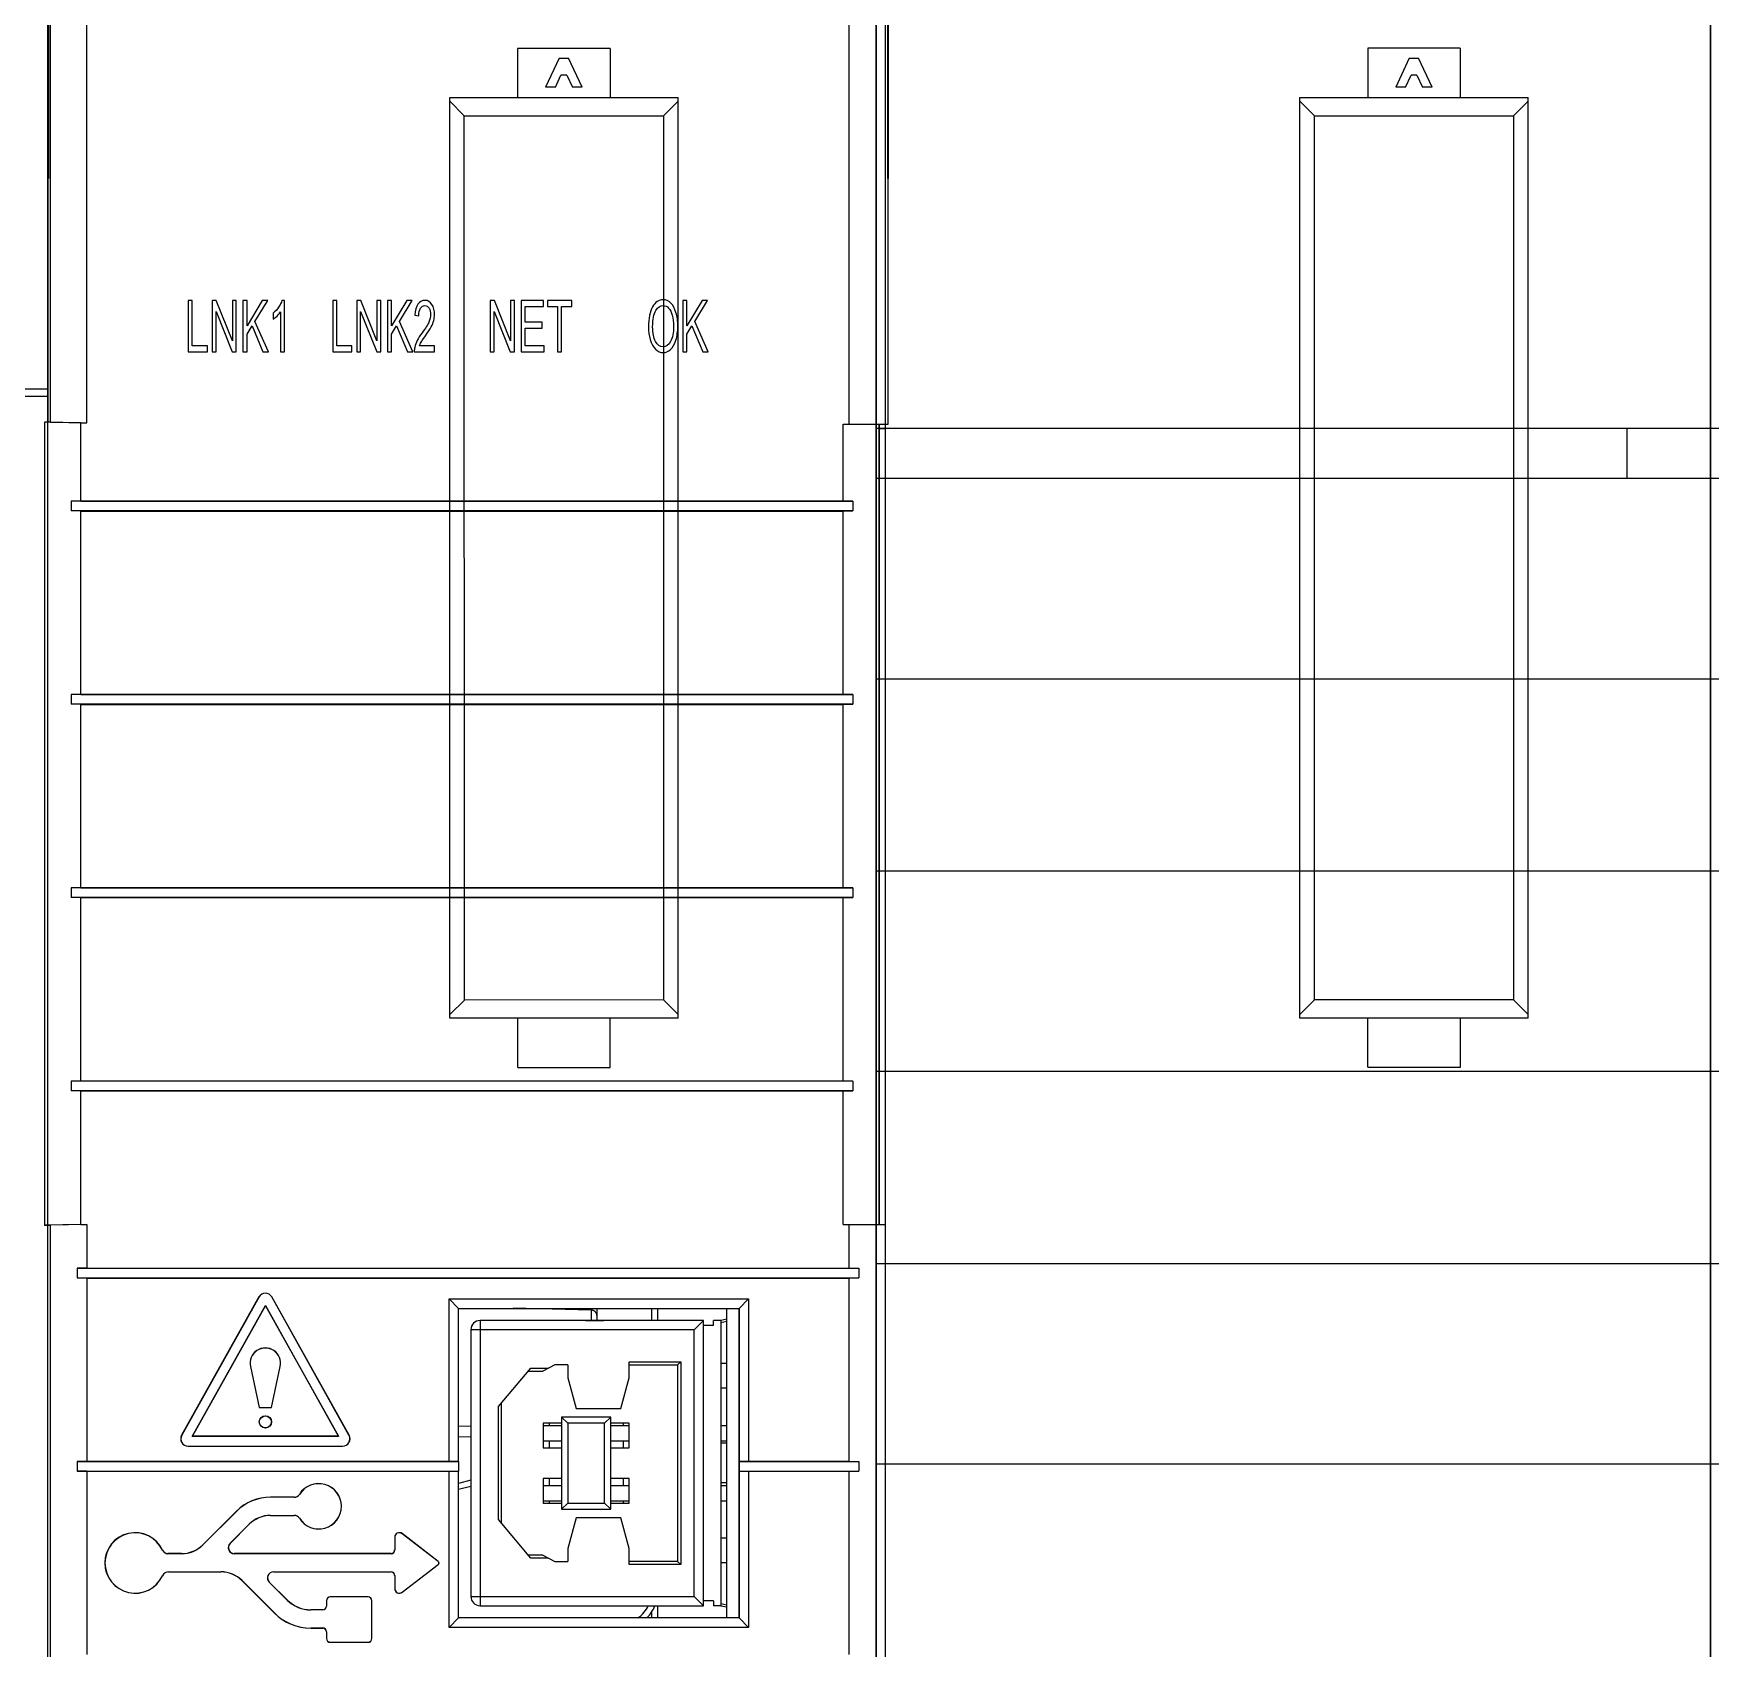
# Model space of a CAD drawing. Header units: millimetres. Extents: x 30557 to 235556, y -116603 to -73383.
# Drawn here: x 123820.8 to 123903.9, y -75158.1 to -75078.2 of the extents above; entities that cross this region are included whole.
import ezdxf

# ---------------------------------------------------------------- set-up
doc = ezdxf.new("R2010")
doc.units = ezdxf.units.MM

# ---------------------------------------------------------------- blocks, each defined once
blk = doc.blocks.new('1756-EN2TR-Z')
at = {"color": 7, "linetype": 'Continuous'}
for p, q in [((-0.115, 142.436), (-0.115, 110.511)), ((0, 110.503), (0, 142.321)), ((34.455, 0), (34.455, 142.321)), ((34.57, 110.424), (34.57, 142.436)), ((1.495, 110.477), (1.495, 140.826)), ((32.96, 110.424), (32.96, 140.826)), ((-0.104, 120.565), (-0.104, 130.585)), ((-0.09, 130.585), (-0.09, 120.565)), ((34.545, 120.565), (34.545, 130.585)), ((34.559, 130.585), (34.559, 120.565)), ((-0.09, 120.565), (-0.104, 120.565)), ((34.559, 120.565), (34.545, 120.565)), ((5.679, 115.524), (5.679, 113.415)), ((5.846, 115.524), (5.679, 115.524)), ((5.846, 113.663), (5.846, 115.524)), ((6.667, 115.524), (6.667, 113.415)), ((6.839, 115.524), (6.667, 115.524)), ((6.828, 113.415), (6.828, 115.072)), ((6.828, 115.072), (7.493, 113.415)), ((7.504, 113.868), (6.839, 115.524)), ((7.504, 115.524), (7.504, 113.868)), ((7.665, 115.524), (7.504, 115.524)), ((7.665, 113.415), (7.665, 115.524)), ((7.939, 115.524), (7.939, 113.415)), ((8.107, 115.524), (7.939, 115.524)), ((8.736, 115.524), (8.107, 114.478)), ((8.107, 114.478), (8.107, 115.524)), ((8.432, 114.669), (8.963, 115.524)), ((8.963, 115.524), (8.736, 115.524)), ((9.182, 115.003), (9.182, 114.753)), ((9.493, 115.065), (9.493, 113.415)), ((9.648, 115.533), (9.548, 115.533)), ((9.648, 113.415), (9.648, 115.533)), ((11.643, 115.524), (11.643, 113.415)), ((11.811, 115.524), (11.643, 115.524)), ((11.811, 113.663), (11.811, 115.524)), ((12.632, 115.524), (12.632, 113.415)), ((12.804, 115.524), (12.632, 115.524)), ((12.793, 113.415), (12.793, 115.072)), ((12.793, 115.072), (13.458, 113.415)), ((13.469, 113.868), (12.804, 115.524)), ((13.469, 115.524), (13.469, 113.868)), ((13.629, 115.524), (13.469, 115.524)), ((13.629, 113.415), (13.629, 115.524)), ((13.904, 115.524), (13.904, 113.415)), ((14.072, 115.524), (13.904, 115.524)), ((14.7, 115.524), (14.072, 114.478)), ((14.072, 114.478), (14.072, 115.524)), ((14.396, 114.669), (14.927, 115.524)), ((14.927, 115.524), (14.7, 115.524)), ((15.037, 114.923), (15.197, 114.895)), ((18.141, 115.524), (18.141, 113.415)), ((18.313, 115.524), (18.141, 115.524)), ((18.301, 113.415), (18.301, 115.072)), ((18.301, 115.072), (18.966, 113.415)), ((18.978, 113.868), (18.313, 115.524)), ((18.978, 115.524), (18.978, 113.868)), ((19.138, 115.524), (18.978, 115.524)), ((19.138, 113.415), (19.138, 115.524)), ((19.423, 115.524), (19.423, 113.415)), ((20.338, 115.524), (19.423, 115.524)), ((19.591, 114.629), (19.591, 115.275)), ((19.591, 115.275), (20.338, 115.275)), ((20.338, 115.275), (20.338, 115.524)), ((20.504, 115.524), (20.504, 115.275)), ((21.508, 115.524), (20.504, 115.524)), ((20.504, 115.275), (20.921, 115.275)), ((20.921, 115.275), (20.921, 113.415)), ((21.089, 113.415), (21.089, 115.275)), ((21.089, 115.275), (21.508, 115.275)), ((21.508, 115.275), (21.508, 115.524)), ((26.091, 115.524), (26.091, 113.415)), ((26.259, 115.524), (26.091, 115.524)), ((26.887, 115.524), (26.259, 114.478)), ((26.259, 114.478), (26.259, 115.524)), ((26.583, 114.669), (27.114, 115.524)), ((27.114, 115.524), (26.887, 115.524)), ((8.107, 114.146), (8.314, 114.482)), ((8.314, 114.482), (8.765, 113.415)), ((8.986, 113.415), (8.432, 114.669)), ((14.072, 114.146), (14.279, 114.482)), ((14.279, 114.482), (14.73, 113.415)), ((14.951, 113.415), (14.396, 114.669)), ((20.291, 114.629), (19.591, 114.629)), ((19.591, 113.663), (19.591, 114.382)), ((19.591, 114.382), (20.291, 114.382)), ((20.291, 114.382), (20.291, 114.629)), ((26.259, 114.146), (26.466, 114.482)), ((26.466, 114.482), (26.917, 113.415)), ((27.138, 113.415), (26.583, 114.669)), ((6.47, 113.663), (5.846, 113.663)), ((6.47, 113.415), (6.47, 113.663)), ((8.107, 113.415), (8.107, 114.146)), ((12.434, 113.663), (11.811, 113.663)), ((12.434, 113.415), (12.434, 113.663)), ((14.072, 113.415), (14.072, 114.146)), ((15.844, 113.663), (15.223, 113.663)), ((15.844, 113.415), (15.844, 113.663)), ((20.368, 113.663), (19.591, 113.663)), ((20.368, 113.415), (20.368, 113.663)), ((26.259, 113.415), (26.259, 114.146)), ((5.679, 113.415), (6.47, 113.415)), ((6.667, 113.415), (6.828, 113.415)), ((7.493, 113.415), (7.665, 113.415)), ((7.939, 113.415), (8.107, 113.415)), ((8.765, 113.415), (8.986, 113.415)), ((9.493, 113.415), (9.648, 113.415)), ((11.643, 113.415), (12.434, 113.415)), ((12.632, 113.415), (12.793, 113.415)), ((13.458, 113.415), (13.629, 113.415)), ((13.904, 113.415), (14.072, 113.415)), ((14.73, 113.415), (14.951, 113.415)), ((15.008, 113.415), (15.844, 113.415)), ((18.141, 113.415), (18.301, 113.415)), ((18.966, 113.415), (19.138, 113.415)), ((19.423, 113.415), (20.368, 113.415)), ((20.921, 113.415), (21.089, 113.415)), ((26.091, 113.415), (26.259, 113.415)), ((26.917, 113.415), (27.138, 113.415)), ((-0.249, 110.511), (-0.249, 77.368)), ((-0.249, 110.511), (-0.24, 110.503)), ((-0.002, 110.511), (-0.249, 110.511)), ((-0.24, 77.377), (-0.24, 110.503)), ((1.246, 110.477), (-0.24, 110.503)), ((-0.002, 110.511), (0, 110.503)), ((0, 110.503), (1.495, 110.477)), ((1.246, 107.251), (1.246, 110.477)), ((1.246, 110.477), (1.495, 110.477)), ((32.71, 107.251), (32.71, 110.424)), ((32.71, 110.424), (34.57, 110.424)), ((34.197, 77.405), (34.197, 110.424)), ((34.206, 77.405), (34.206, 110.424)), ((34.455, 110.229), (34.206, 110.233)), ((1.246, 107.251), (0.847, 107.244)), ((0.847, 107.244), (0.847, 106.845)), ((33.109, 107.244), (0.847, 107.244)), ((33.109, 106.845), (0.847, 106.845)), ((1.246, 106.838), (0.847, 106.845)), ((1.246, 107.251), (32.71, 107.251)), ((1.246, 99.277), (1.246, 106.838)), ((1.246, 106.838), (32.71, 106.838)), ((32.71, 107.251), (33.109, 107.244)), ((32.71, 106.838), (33.109, 106.845)), ((32.71, 99.277), (32.71, 106.838)), ((33.109, 107.244), (33.109, 106.845)), ((1.246, 99.277), (0.847, 99.27)), ((0.847, 99.27), (0.847, 98.871)), ((33.109, 99.27), (0.847, 99.27)), ((1.246, 99.277), (32.71, 99.277)), ((32.71, 99.277), (33.109, 99.27)), ((33.109, 99.27), (33.109, 98.871)), ((33.109, 98.871), (0.847, 98.871)), ((1.246, 98.864), (0.847, 98.871)), ((1.246, 91.302), (1.246, 98.864)), ((1.246, 98.864), (32.71, 98.864)), ((32.71, 98.864), (33.109, 98.871)), ((32.71, 91.302), (32.71, 98.864)), ((1.246, 91.302), (0.847, 91.295)), ((0.847, 91.295), (0.847, 90.897)), ((33.109, 91.295), (0.847, 91.295)), ((33.109, 90.897), (0.847, 90.897)), ((1.246, 90.89), (0.847, 90.897)), ((1.246, 91.302), (32.71, 91.302)), ((1.246, 83.328), (1.246, 90.89)), ((1.246, 90.89), (32.71, 90.89)), ((32.71, 91.302), (33.109, 91.295)), ((32.71, 90.89), (33.109, 90.897)), ((32.71, 83.328), (32.71, 90.89)), ((33.109, 91.295), (33.109, 90.897)), ((1.246, 83.328), (0.847, 83.321)), ((0.847, 83.321), (0.847, 82.922)), ((33.109, 83.321), (0.847, 83.321)), ((1.246, 83.328), (32.71, 83.328)), ((32.71, 83.328), (33.109, 83.321)), ((33.109, 83.321), (33.109, 82.922)), ((33.109, 82.922), (0.847, 82.922)), ((1.246, 82.915), (0.847, 82.922)), ((1.246, 77.403), (1.246, 82.915)), ((1.246, 82.915), (32.71, 82.915)), ((32.71, 82.915), (33.109, 82.922)), ((32.71, 77.405), (32.71, 82.915)), ((-0.249, 77.368), (-0.24, 77.377)), ((0, 77.368), (-0.249, 77.368)), ((1.246, 77.403), (-0.24, 77.377)), ((1.495, 77.403), (0, 77.377)), ((0, 0), (0, 77.377)), ((1.246, 77.403), (1.495, 77.403)), ((1.495, 77.403), (1.495, 75.607)), ((32.71, 77.405), (34.455, 77.405)), ((32.96, 75.607), (32.96, 77.405)), ((1.495, 75.607), (1.096, 75.601)), ((1.096, 75.601), (1.096, 75.202)), ((1.096, 75.601), (33.358, 75.601)), ((1.495, 75.607), (32.96, 75.607)), ((32.96, 75.607), (33.358, 75.601)), ((33.358, 75.601), (33.358, 75.202)), ((1.096, 75.202), (33.358, 75.202)), ((1.495, 75.195), (1.096, 75.202)), ((1.495, 75.195), (1.495, 67.633)), ((1.495, 75.195), (32.96, 75.195)), ((32.96, 75.195), (33.358, 75.202)), ((32.96, 67.633), (32.96, 75.195)), ((8.598, 74.416), (5.408, 68.708)), ((8.602, 74.414), (5.412, 68.706)), ((5.843, 68.66), (8.863, 74.063)), ((5.851, 68.664), (8.863, 74.054)), ((8.863, 74.054), (8.863, 74.063)), ((8.863, 74.063), (11.883, 68.66)), ((8.863, 74.054), (11.875, 68.664)), ((12.314, 68.706), (9.124, 74.414)), ((12.317, 68.708), (9.128, 74.416)), ((16.442, 67.633), (16.442, 74.337)), ((16.442, 74.337), (28.802, 74.337)), ((16.834, 73.945), (16.442, 74.337)), ((28.41, 73.945), (28.802, 74.337)), ((28.802, 74.337), (28.802, 67.633)), ((16.834, 73.945), (28.41, 73.945)), ((16.834, 67.626), (16.834, 73.945)), ((26.939, 73.44), (17.723, 73.44)), ((22.078, 73.44), (22.078, 73.442)), ((22.078, 73.442), (22.837, 73.442)), ((22.547, 73.945), (22.547, 73.442)), ((22.837, 73.44), (22.837, 73.442)), ((25.039, 73.945), (25.039, 73.44)), ((26.939, 73.44), (26.559, 73.061)), ((26.939, 61.677), (26.939, 73.44)), ((27.661, 73.44), (27.352, 73.44)), ((27.352, 73.238), (27.352, 73.44)), ((27.901, 73.492), (27.661, 73.44)), ((27.661, 73.44), (27.661, 61.677)), ((27.661, 73.364), (27.901, 73.416)), ((27.901, 61.173), (27.901, 73.945)), ((28.397, 73.945), (28.397, 61.173)), ((28.41, 73.945), (28.41, 67.626)), ((17.343, 73.061), (17.343, 62.057)), ((27.352, 73.238), (26.939, 73.238)), ((8.246, 71.548), (8.61, 69.852)), ((8.25, 71.549), (8.614, 69.856)), ((9.112, 69.856), (9.476, 71.549)), ((9.116, 69.852), (9.48, 71.548)), ((18.483, 69.889), (19.818, 71.478)), ((19.711, 71.352), (20.312, 71.352)), ((19.818, 71.478), (20.55, 71.478)), ((20.812, 71.617), (20.312, 71.352)), ((21.344, 71.617), (20.812, 71.617)), ((21.344, 71.617), (21.344, 71.078)), ((23.875, 71.744), (26.002, 71.744)), ((23.875, 71.078), (23.875, 71.744)), ((23.875, 71.617), (25.876, 71.617)), ((25.876, 71.617), (26.002, 71.744)), ((25.876, 71.617), (25.876, 63.5)), ((26.002, 71.744), (26.002, 63.374)), ((27.901, 71.668), (27.661, 71.668)), ((21.344, 71.078), (21.685, 69.812)), ((23.534, 69.812), (23.875, 71.078)), ((27.901, 70.655), (27.661, 70.655)), ((18.609, 65.078), (18.609, 70.04)), ((8.61, 69.852), (8.614, 69.856)), ((8.61, 69.852), (9.116, 69.852)), ((8.614, 69.856), (9.112, 69.856)), ((9.116, 69.852), (9.112, 69.856)), ((18.483, 65.228), (18.483, 69.889)), ((21.09, 69.205), (20.331, 69.205)), ((20.331, 69.205), (20.331, 68.192)), ((20.584, 69.116), (20.584, 69.205)), ((23.116, 69.458), (21.09, 69.458)), ((21.09, 69.458), (21.09, 65.66)), ((21.09, 69.458), (21.344, 69.205)), ((22.863, 69.205), (21.344, 69.205)), ((21.344, 69.205), (21.344, 65.913)), ((21.685, 69.812), (23.534, 69.812)), ((23.116, 69.458), (22.863, 69.205)), ((22.863, 65.913), (22.863, 69.205)), ((23.116, 65.66), (23.116, 69.458)), ((23.875, 69.205), (23.116, 69.205)), ((23.622, 69.205), (23.622, 69.116)), ((23.875, 68.192), (23.875, 69.205)), ((5.851, 68.664), (5.843, 68.66)), ((11.883, 68.66), (5.843, 68.66)), ((11.875, 68.664), (5.851, 68.664)), ((11.875, 68.664), (11.883, 68.66)), ((20.331, 69.116), (21.09, 69.116)), ((23.116, 69.116), (23.875, 69.116)), ((27.661, 69.116), (27.901, 69.116)), ((5.673, 68.261), (12.053, 68.261)), ((5.673, 68.257), (12.053, 68.257)), ((20.331, 68.483), (21.09, 68.483)), ((20.331, 68.192), (21.09, 68.192)), ((20.584, 68.192), (20.584, 68.483)), ((23.116, 68.483), (23.875, 68.483)), ((23.116, 68.192), (23.875, 68.192)), ((23.622, 68.483), (23.622, 68.192)), ((27.661, 68.483), (27.901, 68.483)), ((27.901, 68.377), (27.661, 68.377)), ((1.495, 67.633), (1.096, 67.626)), ((1.096, 67.626), (1.096, 67.228)), ((1.096, 67.626), (16.834, 67.626)), ((1.096, 67.228), (16.834, 67.228)), ((1.495, 67.221), (1.096, 67.228)), ((1.495, 67.633), (16.442, 67.633)), ((1.495, 67.221), (1.495, 59.659)), ((1.495, 67.221), (16.442, 67.221)), ((16.836, 67.626), (16.442, 67.633)), ((16.442, 67.221), (16.836, 67.228)), ((16.442, 60.781), (16.442, 67.221)), ((16.834, 61.173), (16.834, 67.228)), ((16.836, 67.626), (16.836, 67.228)), ((28.802, 67.633), (28.409, 67.626)), ((28.409, 67.626), (28.409, 67.228)), ((28.409, 67.227), (28.802, 67.221)), ((28.41, 67.626), (33.358, 67.626)), ((28.41, 67.227), (33.358, 67.228)), ((28.41, 67.228), (28.41, 61.173)), ((28.802, 67.633), (32.96, 67.633)), ((28.802, 67.221), (32.96, 67.221)), ((28.802, 67.221), (28.802, 60.781)), ((32.96, 67.633), (33.358, 67.626)), ((32.96, 67.221), (33.358, 67.228)), ((32.96, 59.659), (32.96, 67.221)), ((33.358, 67.626), (33.358, 67.228)), ((17.343, 66.6), (16.834, 66.464)), ((21.09, 66.926), (20.331, 66.926)), ((20.331, 66.926), (20.331, 65.913)), ((20.331, 66.635), (21.09, 66.635)), ((20.584, 66.635), (20.584, 66.926)), ((23.875, 66.926), (23.116, 66.926)), ((23.116, 66.635), (23.875, 66.635)), ((23.622, 66.926), (23.622, 66.635)), ((23.875, 65.913), (23.875, 66.926)), ((27.901, 66.741), (27.661, 66.741)), ((27.661, 66.635), (27.901, 66.635)), ((10.058, 66.154), (9.076, 66.154)), ((10.058, 66.15), (9.076, 66.15)), ((20.331, 66.002), (21.09, 66.002)), ((20.331, 65.913), (21.09, 65.913)), ((20.584, 65.913), (20.584, 66.002)), ((21.09, 65.66), (21.344, 65.913)), ((21.344, 65.913), (22.863, 65.913)), ((23.116, 65.66), (22.863, 65.913)), ((23.116, 66.002), (23.875, 66.002)), ((23.116, 65.913), (23.875, 65.913)), ((23.622, 66.002), (23.622, 65.913)), ((27.661, 66.002), (27.901, 66.002)), ((7.663, 65.569), (6.284, 64.189)), ((7.666, 65.566), (6.287, 64.186)), ((9.076, 65.402), (10.058, 65.402)), ((9.076, 65.398), (10.058, 65.398)), ((19.818, 63.64), (18.483, 65.228)), ((21.09, 65.66), (23.116, 65.66)), ((21.685, 65.306), (21.344, 64.04)), ((23.534, 65.306), (21.685, 65.306)), ((23.875, 64.04), (23.534, 65.306)), ((7.404, 64.247), (8.195, 65.037)), ((7.407, 64.244), (8.198, 65.034)), ((14.2, 64.499), (14.2, 63.977)), ((14.204, 64.499), (14.204, 63.977)), ((15.997, 63.502), (14.505, 64.647)), ((15.999, 63.506), (14.507, 64.651)), ((27.901, 64.462), (27.661, 64.462)), ((5.406, 63.826), (4.844, 63.826)), ((5.406, 63.821), (4.844, 63.821)), ((14.048, 63.826), (7.581, 63.826)), ((14.048, 63.821), (7.581, 63.821)), ((20.312, 63.766), (19.711, 63.766)), ((20.312, 63.766), (20.812, 63.5)), ((21.344, 64.04), (21.344, 63.5)), ((23.875, 63.374), (23.875, 64.04)), ((4.869, 63.074), (7.025, 63.074)), ((4.869, 63.069), (7.025, 63.069)), ((9.2, 63.074), (14.048, 63.074)), ((9.2, 63.069), (14.048, 63.069)), ((14.505, 62.232), (15.997, 63.377)), ((14.507, 62.229), (15.999, 63.374)), ((20.55, 63.64), (19.818, 63.64)), ((20.812, 63.5), (21.344, 63.5)), ((25.876, 63.5), (23.875, 63.5)), ((26.002, 63.374), (23.875, 63.374)), ((25.876, 63.5), (26.002, 63.374)), ((27.901, 63.45), (27.661, 63.45)), ((7.903, 62.706), (9.236, 61.373)), ((7.906, 62.709), (9.239, 61.376)), ((9.768, 61.905), (9.024, 62.648)), ((9.771, 61.908), (9.027, 62.651)), ((14.2, 62.918), (14.2, 62.381)), ((14.204, 62.918), (14.204, 62.381)), ((11.382, 61.882), (11.382, 61.659)), ((11.386, 61.882), (11.386, 61.659)), ((13.1, 62.042), (11.542, 62.042)), ((13.1, 62.038), (11.542, 62.038)), ((13.255, 60.325), (13.255, 61.882)), ((13.26, 60.325), (13.26, 61.882)), ((17.723, 61.677), (26.939, 61.677)), ((22.078, 61.677), (22.078, 61.676)), ((22.078, 61.676), (22.837, 61.676)), ((22.837, 61.677), (22.837, 61.676)), ((25.039, 61.677), (25.039, 61.173)), ((26.939, 61.677), (26.559, 62.057)), ((27.352, 61.88), (26.939, 61.88)), ((27.352, 61.88), (27.352, 61.677)), ((27.661, 61.677), (27.352, 61.677)), ((27.901, 61.702), (27.661, 61.753)), ((27.661, 61.677), (27.901, 61.626)), ((11.231, 61.508), (10.736, 61.508)), ((11.231, 61.504), (10.736, 61.504)), ((16.834, 61.173), (16.442, 60.781)), ((28.41, 61.173), (16.834, 61.173)), ((28.41, 61.173), (28.802, 60.781)), ((10.736, 60.756), (11.231, 60.756)), ((10.736, 60.752), (11.231, 60.752)), ((11.382, 60.6), (11.382, 60.325)), ((11.386, 60.6), (11.386, 60.325)), ((28.802, 60.781), (16.442, 60.781)), ((11.542, 60.169), (13.1, 60.169)), ((11.542, 60.165), (13.1, 60.165))]:
    blk.add_line(p, q, dxfattribs=at)
at = {"color": 9, "linetype": 'Continuous'}
for p, q in [((8.598, 74.416), (8.602, 74.414)), ((9.128, 74.416), (9.124, 74.414)), ((17.723, 73.44), (17.723, 61.677)), ((22.307, 73.871), (19.09, 73.946)), ((22.308, 73.945), (22.307, 73.871)), ((22.307, 73.871), (22.307, 73.442)), ((24.799, 73.945), (24.799, 73.44)), ((26.559, 73.061), (17.343, 73.061)), ((26.559, 62.057), (26.559, 73.061)), ((8.246, 71.548), (8.25, 71.549)), ((9.48, 71.548), (9.476, 71.549)), ((5.408, 68.708), (5.412, 68.706)), ((12.317, 68.708), (12.314, 68.706)), ((16.834, 69.088), (17.343, 69.1)), ((16.834, 68.648), (17.343, 68.659)), ((5.673, 68.257), (5.673, 68.261)), ((12.053, 68.257), (12.053, 68.261)), ((17.343, 66.856), (16.834, 66.719)), ((9.076, 66.154), (9.076, 66.15)), ((10.058, 66.154), (10.058, 66.15)), ((10.267, 66.27), (10.27, 66.268)), ((7.663, 65.569), (7.666, 65.566)), ((9.076, 65.398), (9.076, 65.402)), ((10.058, 65.398), (10.058, 65.402)), ((10.267, 65.282), (10.27, 65.284)), ((8.198, 65.034), (8.195, 65.037)), ((14.2, 64.499), (14.204, 64.499)), ((14.507, 64.651), (14.505, 64.647)), ((4.622, 63.967), (4.618, 63.965)), ((4.844, 63.826), (4.844, 63.821)), ((5.406, 63.826), (5.406, 63.821)), ((6.284, 64.189), (6.287, 64.186)), ((7.407, 64.244), (7.404, 64.247)), ((7.581, 63.826), (7.581, 63.821)), ((14.048, 63.826), (14.048, 63.821)), ((14.2, 63.977), (14.204, 63.977)), ((4.869, 63.069), (4.869, 63.074)), ((7.025, 63.069), (7.025, 63.074)), ((9.2, 63.069), (9.2, 63.074)), ((14.048, 63.069), (14.048, 63.074)), ((15.999, 63.506), (15.997, 63.502)), ((15.999, 63.374), (15.997, 63.377)), ((4.622, 62.912), (4.618, 62.914)), ((7.903, 62.706), (7.906, 62.709)), ((9.027, 62.651), (9.024, 62.648)), ((14.2, 62.918), (14.204, 62.918)), ((14.2, 62.381), (14.204, 62.381)), ((9.771, 61.908), (9.768, 61.905)), ((11.382, 61.882), (11.386, 61.882)), ((11.382, 61.659), (11.386, 61.659)), ((11.542, 62.042), (11.542, 62.038)), ((13.1, 62.042), (13.1, 62.038)), ((13.26, 61.882), (13.255, 61.882)), ((14.507, 62.229), (14.505, 62.232)), ((17.343, 62.057), (26.559, 62.057)), ((9.236, 61.373), (9.239, 61.376)), ((10.736, 61.508), (10.736, 61.504)), ((11.231, 61.508), (11.231, 61.504)), ((24.799, 61.407), (24.799, 61.173)), ((10.736, 60.752), (10.736, 60.756)), ((11.231, 60.752), (11.231, 60.756)), ((11.382, 60.6), (11.386, 60.6)), ((11.382, 60.325), (11.386, 60.325)), ((13.26, 60.325), (13.255, 60.325)), ((11.542, 60.165), (11.542, 60.169)), ((13.1, 60.165), (13.1, 60.169))]:
    blk.add_line(p, q, dxfattribs=at)
at = {"color": 7, "linetype": 'Continuous'}
for radius in [0.254, 0.249]:
    blk.add_circle((8.863, 69.258), radius, dxfattribs=at)
for centre, radius, start, end in [((14.835, 114.946), 1.007, 345.7639, 0.07894), ((15.732, 113.435), 0.724, 167.28761, 181.65753), ((8.863, 74.268), 0.303, 29.2, 150.8), ((8.863, 74.268), 0.299, 29.2, 150.8), ((17.723, 73.061), 0.38, 90, 180), ((8.863, 71.68), 0.631, 347.86859, 192.13141), ((8.863, 71.68), 0.627, 347.86859, 192.13141), ((5.673, 68.56), 0.303, 150.8, 270), ((5.673, 68.56), 0.299, 150.8, 270), ((12.053, 68.56), 0.303, 270, 29.2), ((12.053, 68.56), 0.299, 270, 29.2), ((11.065, 65.776), 0.939, 211.75686, 148.24314), ((11.065, 65.776), 0.934, 211.75686, 148.24314), ((9.076, 64.156), 1.998, 90, 135), ((9.076, 64.156), 1.994, 90, 135), ((10.058, 66.399), 0.245, 270, 328.24314), ((10.058, 66.399), 0.249, 270, 328.24314), ((9.076, 64.156), 1.246, 90, 135), ((9.076, 64.156), 1.242, 90, 135), ((10.058, 65.153), 0.249, 31.75686, 90), ((10.058, 65.153), 0.245, 31.75686, 90), ((3.489, 63.44), 1.25, 24.95499, 335.04501), ((3.489, 63.44), 1.246, 24.95499, 335.04501), ((14.391, 64.499), 0.191, 52.5, 180), ((14.391, 64.499), 0.187, 52.5, 180), ((4.844, 64.071), 0.249, 204.95499, 270), ((4.844, 64.071), 0.245, 204.95499, 270), ((5.406, 65.067), 1.242, 270, 315), ((5.406, 65.067), 1.246, 270, 315), ((7.581, 64.071), 0.249, 135, 270), ((7.581, 64.071), 0.245, 135, 270), ((14.048, 63.977), 0.156, 270, 0), ((14.048, 63.977), 0.151, 270, 0), ((4.869, 62.798), 0.276, 90, 155.04501), ((4.869, 62.798), 0.272, 90, 155.04501), ((7.025, 61.828), 1.246, 45, 90), ((7.025, 61.828), 1.242, 45, 90), ((9.2, 62.825), 0.249, 90, 225), ((9.2, 62.825), 0.245, 90, 225), ((14.048, 62.918), 0.156, 0, 90), ((14.048, 62.918), 0.151, 0, 90), ((15.949, 63.44), 0.079, 307.5, 52.5), ((15.949, 63.44), 0.0833, 307.5, 52.5), ((14.391, 62.381), 0.191, 180, 307.5), ((14.391, 62.381), 0.187, 180, 307.5), ((10.736, 62.873), 1.37, 225, 270), ((10.736, 62.873), 1.366, 225, 270), ((11.231, 61.659), 0.156, 270, 0), ((11.231, 61.659), 0.151, 270, 0), ((11.542, 61.882), 0.16, 90, 180), ((11.542, 61.882), 0.156, 90, 180), ((13.1, 61.882), 0.16, 0, 90), ((13.1, 61.882), 0.156, 0, 90), ((17.723, 62.057), 0.38, 180, 270), ((23.544, 62.22), 1.495, 315.54334, 338.71322), ((10.736, 62.873), 2.122, 225, 270), ((10.736, 62.873), 2.118, 225, 270), ((11.231, 60.6), 0.156, 0, 90), ((11.231, 60.6), 0.151, 0, 90), ((11.542, 60.325), 0.16, 180, 270), ((11.542, 60.325), 0.156, 180, 270), ((13.1, 60.325), 0.16, 270, 0), ((13.1, 60.325), 0.156, 270, 0)]:
    blk.add_arc(centre, radius, start, end, dxfattribs=at)
at = {"color": 9, "linetype": 'Continuous'}
blk.add_arc((23.553, 62.22), 1.246, 302.79782, 334.17935, dxfattribs=at)
at = {"color": 7, "linetype": 'Continuous'}
for points in [[(25.278, 115.562), (25.099, 115.562), (24.953, 115.462), (24.841, 115.264)], [(25.593, 115.421), (25.5, 115.514), (25.394, 115.562), (25.278, 115.562)], [(9.41, 115.251), (9.344, 115.153), (9.268, 115.071), (9.182, 115.003)], [(9.182, 114.753), (9.23, 114.782), (9.285, 114.826), (9.345, 114.886)], [(9.345, 114.886), (9.406, 114.946), (9.455, 115.005), (9.493, 115.065)], [(9.548, 115.533), (9.52, 115.441), (9.475, 115.347), (9.41, 115.251)], [(15.16, 115.376), (15.089, 115.273), (15.047, 115.121), (15.037, 114.923)], [(15.448, 115.533), (15.327, 115.533), (15.231, 115.48), (15.16, 115.376)], [(15.197, 114.895), (15.197, 115.028), (15.22, 115.131), (15.265, 115.206)], [(15.265, 115.206), (15.31, 115.281), (15.369, 115.319), (15.445, 115.319)], [(15.445, 115.319), (15.515, 115.319), (15.572, 115.283), (15.616, 115.212)], [(15.736, 115.365), (15.666, 115.477), (15.569, 115.533), (15.448, 115.533)], [(15.683, 114.953), (15.683, 114.855), (15.659, 114.75), (15.61, 114.641)], [(15.616, 115.212), (15.66, 115.142), (15.683, 115.055), (15.683, 114.953)], [(15.843, 114.947), (15.843, 115.113), (15.807, 115.252), (15.736, 115.365)], [(24.841, 115.264), (24.728, 115.065), (24.672, 114.792), (24.672, 114.442)], [(24.844, 114.438), (24.844, 114.754), (24.887, 114.982), (24.972, 115.117)], [(24.972, 115.117), (25.058, 115.252), (25.159, 115.321), (25.279, 115.321)], [(25.279, 115.321), (25.361, 115.321), (25.437, 115.285), (25.504, 115.215)], [(25.504, 115.215), (25.571, 115.144), (25.622, 115.045), (25.657, 114.917)], [(25.808, 115.032), (25.759, 115.199), (25.687, 115.329), (25.593, 115.421)], [(25.657, 114.917), (25.691, 114.789), (25.709, 114.639), (25.709, 114.468)], [(25.882, 114.467), (25.882, 114.677), (25.857, 114.865), (25.808, 115.032)], [(15.331, 114.195), (15.242, 114.074), (15.174, 113.967), (15.128, 113.875)], [(15.61, 114.641), (15.562, 114.531), (15.469, 114.382), (15.331, 114.195)], [(15.469, 114.069), (15.58, 114.226), (15.66, 114.35), (15.708, 114.44)], [(15.708, 114.44), (15.756, 114.53), (15.791, 114.616), (15.812, 114.698)], [(24.672, 114.442), (24.672, 114.256), (24.696, 114.081), (24.744, 113.915)], [(24.967, 113.836), (24.885, 113.983), (24.844, 114.183), (24.844, 114.438)], [(25.709, 114.468), (25.709, 114.196), (25.668, 113.986), (25.587, 113.839)], [(25.805, 113.892), (25.856, 114.061), (25.882, 114.252), (25.882, 114.467)], [(15.128, 113.875), (15.081, 113.783), (15.046, 113.689), (15.025, 113.595)], [(15.223, 113.663), (15.241, 113.71), (15.262, 113.757), (15.289, 113.803)], [(15.289, 113.803), (15.315, 113.849), (15.375, 113.938), (15.469, 114.069)], [(24.744, 113.915), (24.792, 113.748), (24.863, 113.617), (24.957, 113.522)], [(24.957, 113.522), (25.051, 113.426), (25.158, 113.379), (25.277, 113.379)], [(25.276, 113.617), (25.152, 113.617), (25.049, 113.689), (24.967, 113.836)], [(25.587, 113.839), (25.506, 113.691), (25.402, 113.617), (25.276, 113.617)], [(25.277, 113.379), (25.387, 113.379), (25.489, 113.422), (25.584, 113.508)], [(25.584, 113.508), (25.679, 113.594), (25.753, 113.722), (25.805, 113.892)], [(16.837, 67.626), (16.837, 67.626), (16.836, 67.626), (16.836, 67.626)], [(28.407, 67.227), (28.407, 67.227), (28.408, 67.227), (28.409, 67.227)]]:
    blk.add_open_spline(points, degree=3, dxfattribs=at)
at = {"color": 9, "linetype": 'Continuous'}
blk.add_open_spline([(22.547, 73.647), (22.547, 73.654), (22.547, 73.669), (22.543, 73.69), (22.537, 73.711), (22.53, 73.731), (22.519, 73.751), (22.507, 73.769), (22.493, 73.787), (22.478, 73.803), (22.46, 73.818), (22.441, 73.831), (22.421, 73.843), (22.4, 73.852), (22.377, 73.86), (22.354, 73.866), (22.331, 73.87), (22.315, 73.871), (22.307, 73.871)], degree=3, knots=[0, 0, 0, 0, 0.059257, 0.11864, 0.178271, 0.238262, 0.298707, 0.359685, 0.421251, 0.483437, 0.546255, 0.609689, 0.673705, 0.738247, 0.803241, 0.8686, 0.934222, 1, 1, 1, 1], dxfattribs=at)
blk = doc.blocks.new('1756-IO-Z')
for p, q in [((0, -142.681), (0, 0)), ((0, 0), (0, -142.681)), ((34.422, 0), (34.422, -142.681)), ((34.422, -142.681), (34.422, 0)), ((0, -34.471), (34.422, -34.471)), ((30.983, -36.535), (30.983, -34.471)), ((0, -36.535), (34.422, -36.535)), ((0, -44.809), (34.422, -44.809)), ((0, -52.729), (34.422, -52.729)), ((0, -61.003), (34.422, -61.003)), ((0, -68.933), (34.422, -68.933)), ((0, -77.197), (34.422, -77.197))]:
    blk.add_line(p, q)
blk = doc.blocks.new('1756-A10-Z')
at = {"color": 7, "linetype": 'Continuous'}
for p, q in [((26.36, -136.907), (26.36, 8.795)), ((49.565, -10.006), (45.746, -10.007)), ((45.746, -10.007), (45.746, -12.036)), ((49.565, -10.006), (49.565, -12.036)), ((84.644, -10.002), (80.825, -10.003)), ((80.825, -10.003), (80.826, -12.032)), ((84.644, -10.002), (84.644, -12.032)), ((47.465, -10.408), (46.904, -11.61)), ((47.465, -10.408), (47.846, -10.408)), ((48.407, -11.61), (47.846, -10.408)), ((82.544, -10.404), (81.983, -11.606)), ((82.544, -10.404), (82.926, -10.404)), ((83.487, -11.606), (82.926, -10.404)), ((47.305, -11.61), (46.904, -11.61)), ((47.305, -11.61), (47.535, -11.116)), ((47.776, -11.116), (47.535, -11.116)), ((47.776, -11.116), (48.007, -11.61)), ((48.407, -11.61), (48.007, -11.61)), ((82.384, -11.606), (81.983, -11.606)), ((82.384, -11.606), (82.615, -11.112)), ((82.855, -11.112), (82.615, -11.112)), ((82.855, -11.112), (83.086, -11.606)), ((83.487, -11.606), (83.086, -11.606)), ((42.945, -12.037), (52.366, -12.036)), ((42.949, -50.023), (42.945, -12.037)), ((42.945, -12.187), (43.547, -12.788)), ((52.366, -12.186), (51.765, -12.787)), ((52.371, -50.022), (52.366, -12.036)), ((78.024, -12.033), (87.446, -12.032)), ((78.029, -50.019), (78.024, -12.033)), ((78.024, -12.183), (78.626, -12.784)), ((87.446, -12.182), (86.844, -12.784)), ((87.45, -50.018), (87.446, -12.032)), ((43.547, -12.788), (51.765, -12.787)), ((43.551, -49.271), (43.547, -12.788)), ((51.765, -12.787), (51.769, -49.27)), ((78.63, -49.267), (78.626, -12.784)), ((78.626, -12.784), (86.844, -12.784)), ((86.844, -12.784), (86.849, -49.266)), ((26.36, -24.072), (16.437, -24.072)), ((26.36, -24.366), (16.437, -24.366)), ((42.949, -49.872), (43.551, -49.271)), ((51.769, -49.27), (43.551, -49.271)), ((52.371, -49.871), (51.769, -49.27)), ((78.029, -49.868), (78.63, -49.267)), ((86.849, -49.266), (78.63, -49.267)), ((87.45, -49.867), (86.849, -49.266)), ((52.371, -50.022), (42.949, -50.023)), ((45.751, -52.052), (45.751, -50.022)), ((49.57, -52.052), (49.569, -50.022)), ((87.45, -50.018), (78.029, -50.019)), ((80.83, -52.048), (80.83, -50.018)), ((84.649, -52.048), (84.649, -50.018)), ((45.751, -52.052), (49.57, -52.052)), ((80.83, -52.048), (84.649, -52.048))]:
    blk.add_line(p, q, dxfattribs=at)

msp = doc.modelspace()

# ---------------------------------------------------------------- block references
at = {"xscale": 1.2, "yscale": 1.2, "zscale": 1.2}
for name, p in [('1756-A10-Z', (123789.902, -75066.882)), ('1756-EN2TR-Z', (123821.672, -75230.007)), ('1756-IO-Z', (123862.56, -75056.328)), ('1756-IO-Z', (123903.867, -75056.328))]:
    msp.add_blockref(name, p, dxfattribs=at)

doc.saveas('drawing.dxf')
